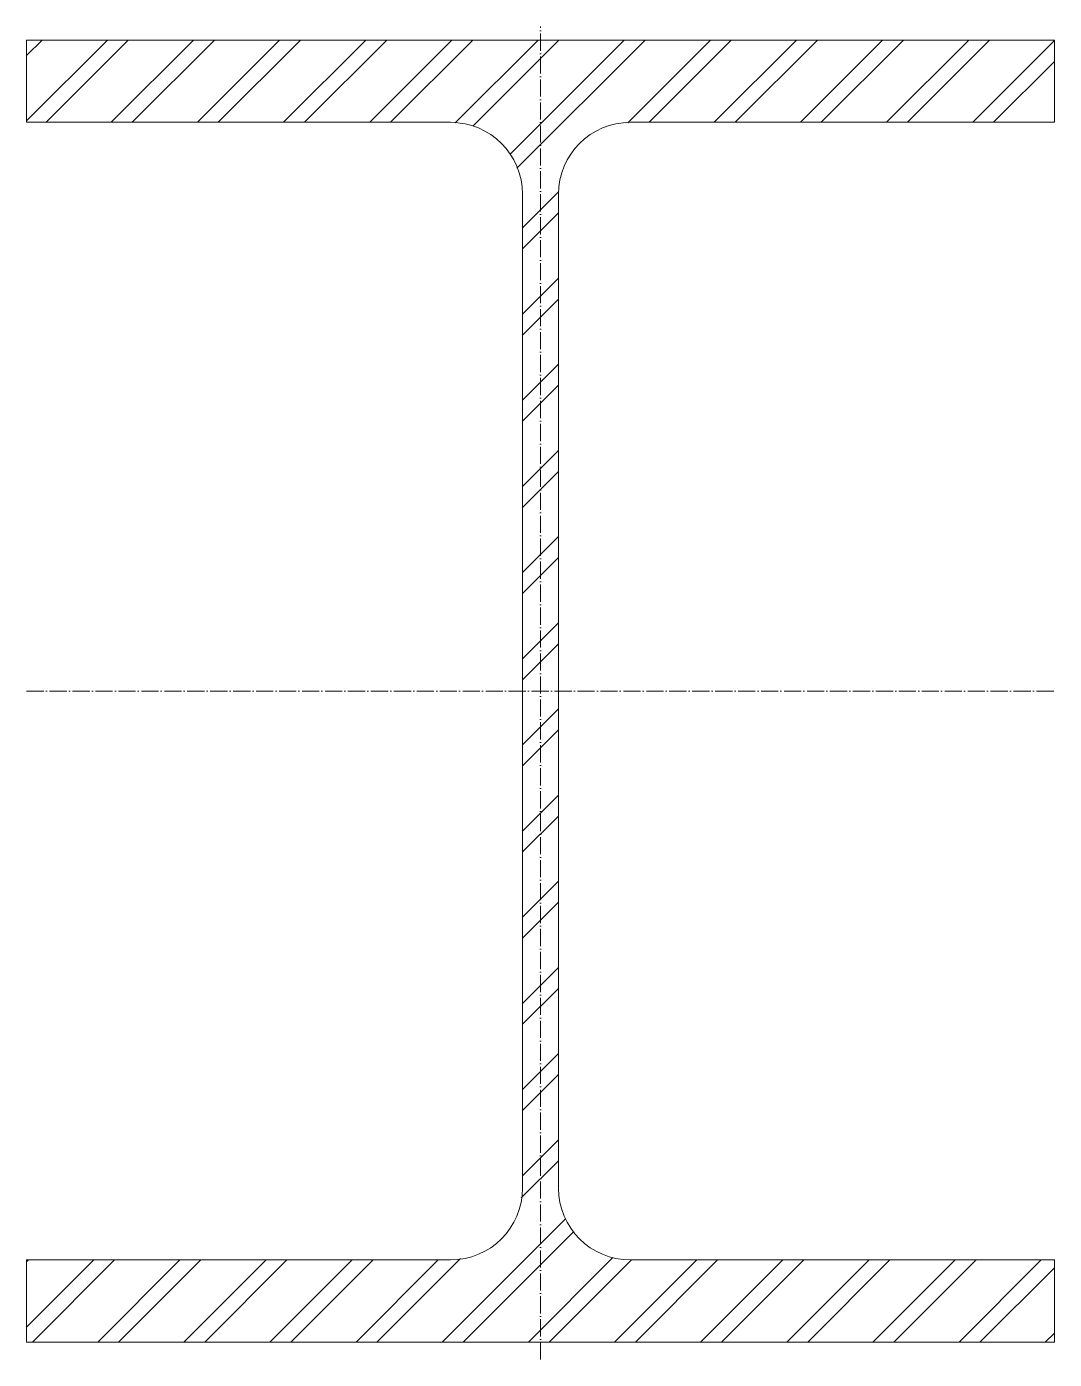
# Model space of a CAD drawing. Header units: metres. Extents: x -150 to 150, y -195 to 194.
import ezdxf

# ---------------------------------------------------------------- set-up
doc = ezdxf.new("R2010")
doc.units = ezdxf.units.M
doc.linetypes.add('MV_hartlijn_staal', pattern=[6.6, 5, -0.8, 0, -0.8])
doc.layers.add('A-DETL-GENF', color=92, linetype='Continuous', lineweight=18)

# ---------------------------------------------------------------- blocks, each defined once
blk = doc.blocks.new('28 Staalprofielen DIN_DIE_DILl 2d - DIL38-4447713-00_0 Basismaterialen')
at = {"layer": 'A-DETL-GENF', "lineweight": 13}
h = blk.add_hatch(dxfattribs=at)
h.set_pattern_fill('FP_464', color=256, style=0, pattern_type=2)
h.set_pattern_definition([(225, (2403.278, 2638.179), (12.57236, -12.57236), []), (225, (2403.278, 2619.129), (12.57236, -12.57236), [])])
h.paths.add_polyline_path([(-150, 190), (-150, 166), (-26.25, 166), (-20.81, 165.28), (-15.75, 163.19), (-11.4, 159.85), (-8.06, 155.5), (-5.97, 150.44), (-5.25, 145), (-5.25, -145), (-5.97, -150.44), (-8.06, -155.5), (-11.4, -159.85), (-15.75, -163.19), (-20.81, -165.28), (-26.25, -166), (-150, -166), (-150, -190), (150, -190), (150, -166), (26.25, -166), (20.81, -165.28), (15.75, -163.19), (11.4, -159.85), (8.06, -155.5), (5.97, -150.44), (5.25, -145), (5.25, 145), (6.01, 150.54), (8.06, 155.5), (11.4, 159.85), (15.75, 163.19), (20.81, 165.28), (26.25, 166), (150, 166), (150, 190)])
at = {"layer": 'A-DETL-GENF', "linetype": 'MV_hartlijn_staal', "lineweight": 13}
for p, q in [((0, -195), (0, 193.92)), ((-150, 0), (150, 0))]:
    blk.add_line(p, q, dxfattribs=at)
at = {"layer": 'A-DETL-GENF'}
for p, q in [((150, 190), (-150, 190)), ((-150, 190), (-150, 166)), ((150, 190), (-150, 190)), ((-150, 190), (-150, 166)), ((150, 166), (150, 190)), ((150, 190), (150, 166)), ((-150, 166), (-26.25, 166)), ((-150, 166), (-26.25, 166)), ((26.25, 166), (150, 166)), ((150, 166), (26.25, 166)), ((-5.25, 145), (-5.25, -145)), ((-5.25, -145), (-5.25, 145)), ((5.25, -145), (5.25, 145)), ((5.25, -145), (5.25, 145)), ((-26.25, -166), (-150, -166)), ((-150, -166), (-150, -190)), ((-150, -190), (-150, -166)), ((-150, -166), (-26.25, -166)), ((150, -166), (26.25, -166)), ((150, -166), (26.25, -166)), ((150, -190), (150, -166)), ((150, -190), (150, -166)), ((-150, -190), (150, -190)), ((150, -190), (-150, -190))]:
    blk.add_line(p, q, dxfattribs=at)
for centre, start, end in [((-26.25, 145), 360, 90), ((-26.25, 145), 360, 90), ((26.25, 145), 90, 180), ((26.25, 145), 90, 180), ((-26.25, -145), 270, 360), ((-26.25, -145), 270, 0), ((26.25, -145), 180, 270), ((26.25, -145), 180, 270)]:
    blk.add_arc(centre, 21, start, end, dxfattribs=at)

msp = doc.modelspace()

# ---------------------------------------------------------------- block references
msp.add_blockref('28 Staalprofielen DIN_DIE_DILl 2d - DIL38-4447713-00_0 Basismaterialen', (0, 0))

doc.saveas('drawing.dxf')
